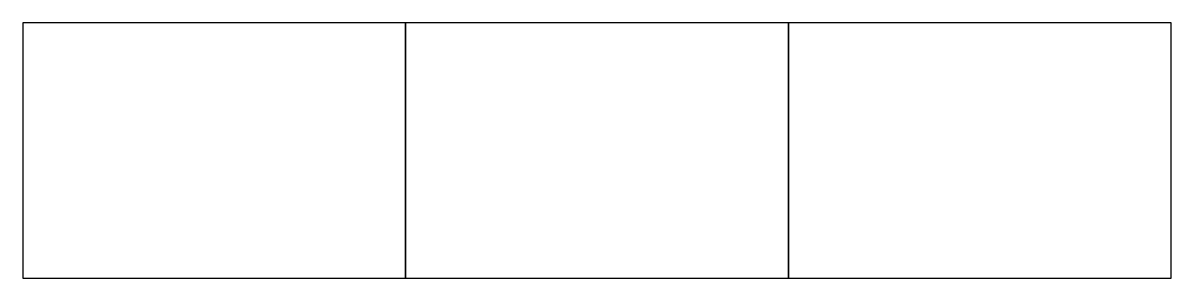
# Model space of a CAD drawing. Header units: millimetres. Extents: x 1550 to 28550, y 1847 to 7847.
import ezdxf

# ---------------------------------------------------------------- set-up
doc = ezdxf.new("R2010")
doc.units = ezdxf.units.MM

msp = doc.modelspace()

# ---------------------------------------------------------------- linework, layer by layer
at = {"color": 1}
for points in [[(1550, 7847), (1550, 1847), (10550, 1847), (10550, 7847), (1550, 7847)], [(10550, 7847), (10550, 1847), (19550, 1847), (19550, 7847), (10550, 7847)], [(19550, 7847), (19550, 1847), (28550, 1847), (28550, 7847), (19550, 7847)]]:
    msp.add_lwpolyline(points, close=True, dxfattribs=at)

doc.saveas('drawing.dxf')
